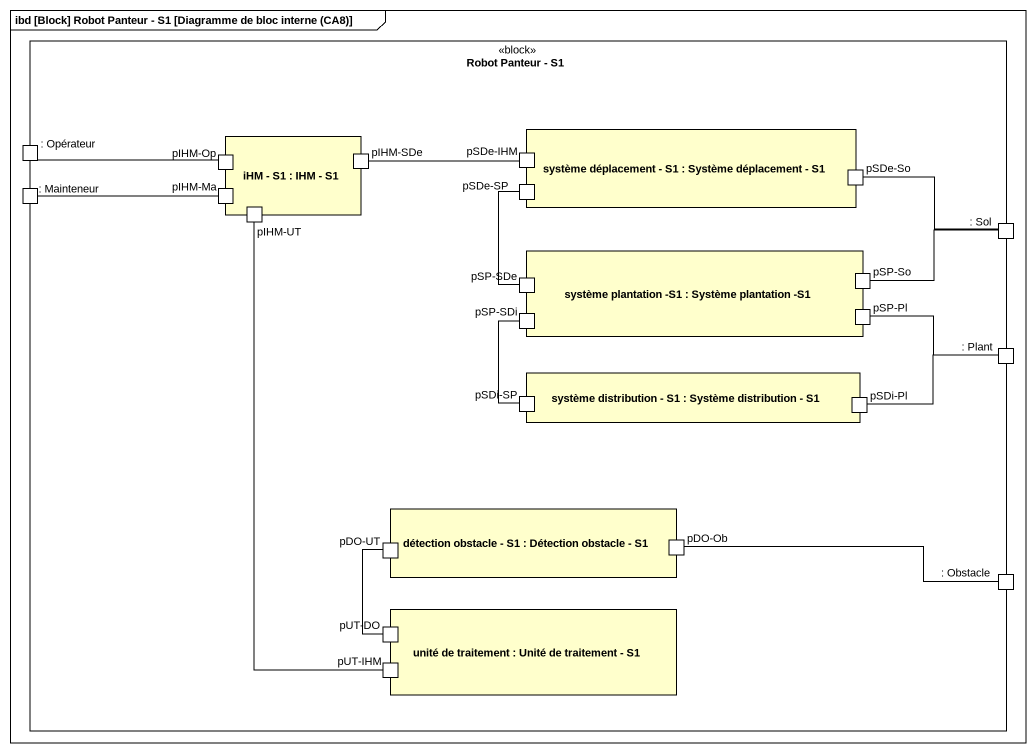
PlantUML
@startuml
mainframe ibd [Block] Robot Panteur - S1 [Diagramme de bloc interne (CA8)]
rectangle "Robot Panteur - S1" as Robot_Panteur_S1 <<block>> {
  port ": Opérateur" as Opérateur
  rectangle "iHM - S1 : IHM - S1" as iHM_S1 {
    port "pIHM-Op" as pIHM_Op
    port "pIHM-Ma" as pIHM_Ma
    port "pIHM-SDe" as pIHM_SDe
    port "pIHM-UT" as pIHM_UT
  }
  rectangle "système déplacement - S1 : Système déplacement - S1" as système_déplacement_S1 {
    port "pSDe-IHM" as pSDe_IHM
    port "pSDe-SP" as pSDe_SP
    port "pSDe-So" as pSDe_So
  }
  port ": Mainteneur" as Mainteneur
  port ": Sol" as Sol
  rectangle "système plantation -S1 : Système plantation -S1" as système_plantation_S1 {
    port "pSP-SDe" as pSP_SDe
    port "pSP-So" as pSP_So
    port "pSP-SDi" as pSP_SDi
    port "pSP-Pl" as pSP_Pl
  }
  rectangle "système distribution - S1 : Système distribution - S1" as système_distribution_S1 {
    port "pSDi-SP" as pSDi_SP
    port "pSDi-Pl" as pSDi_Pl
  }
  port ": Plant" as Plant
  rectangle "détection obstacle - S1 : Détection obstacle - S1" as détection_obstacle_S1 {
    port "pDO-UT" as pDO_UT
    port "pDO-Ob" as pDO_Ob
  }
  rectangle "unité de traitement : Unité de traitement - S1" as unité_de_traitement {
    port "pUT-DO" as pUT_DO
    port "pUT-IHM" as pUT_IHM
  }
  port ": Obstacle" as Obstacle
}
Opérateur -right- pIHM_Op
Mainteneur -right- pIHM_Ma
pIHM_SDe -right- pSDe_IHM
pIHM_UT -- pUT_IHM
Sol -left- pSDe_So
Sol -left- pSP_So
pSP_SDe -up- pSDe_SP
Plant -left- pSP_Pl
Plant -left- pSDi_Pl
pSDi_SP -up- pSP_SDi
pDO_UT -- pUT_DO
Obstacle -left- pDO_Ob
@enduml
